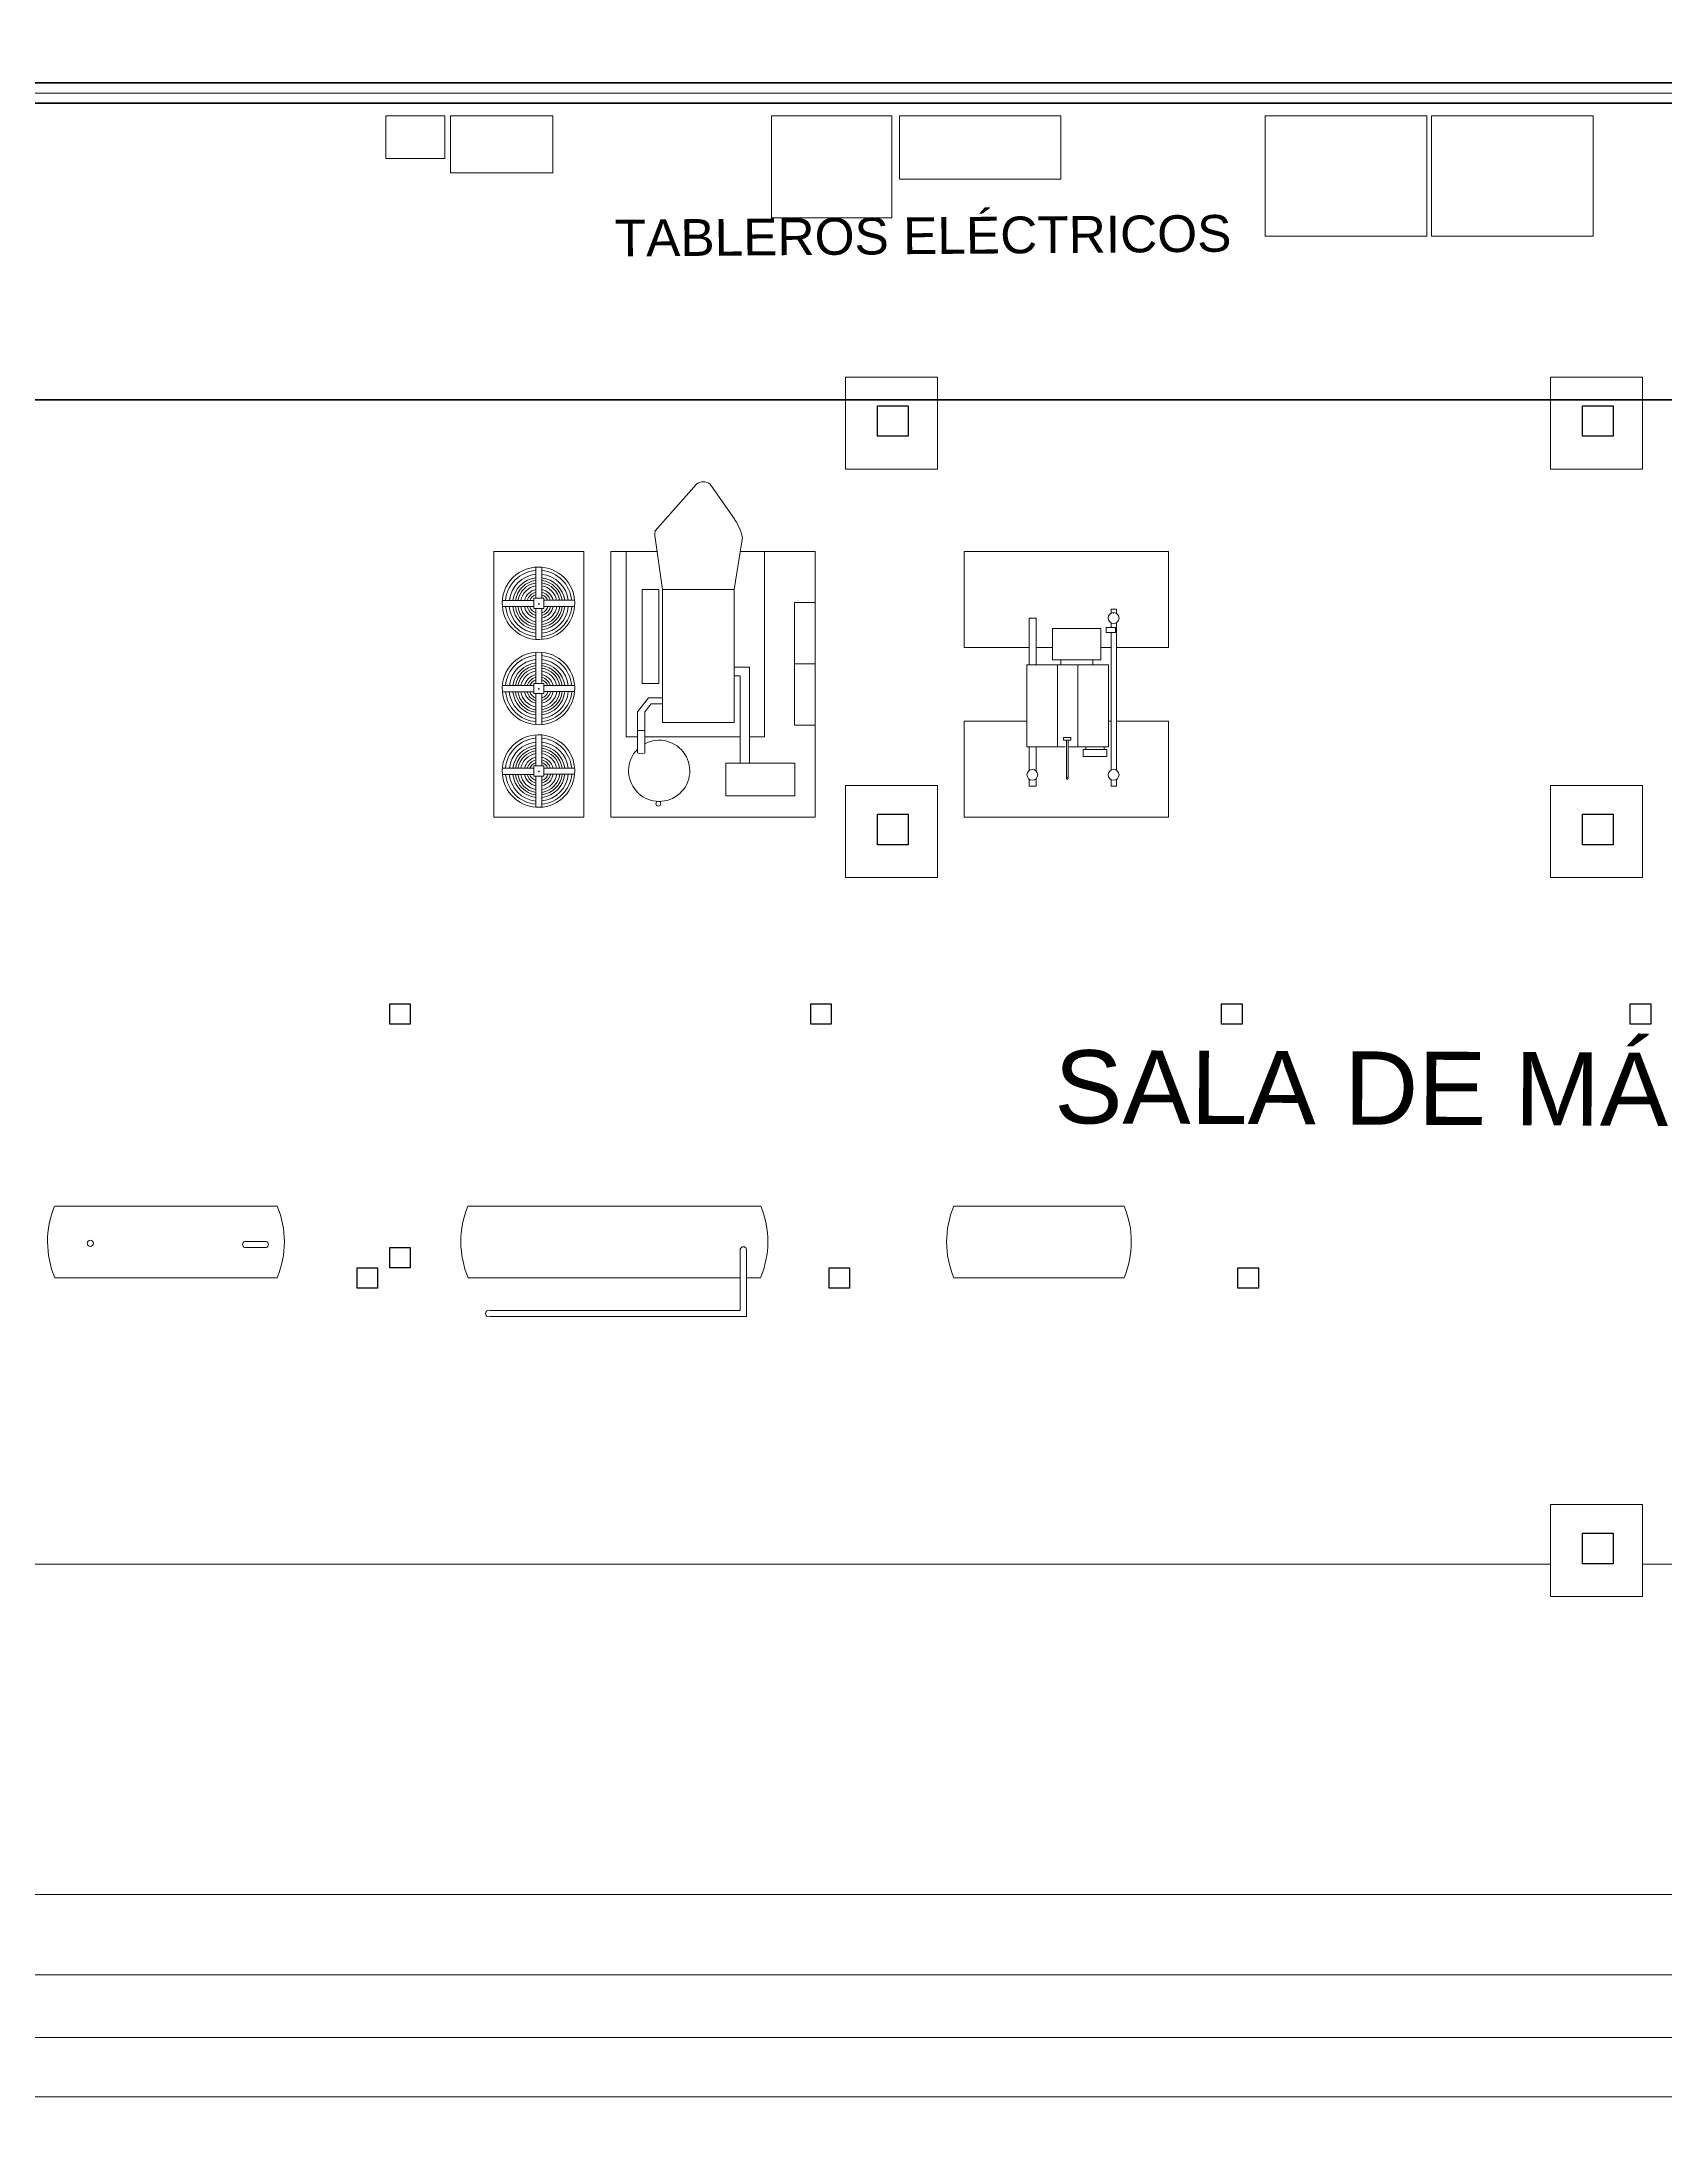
# Model space of a CAD drawing. Header units: inches. Extents: x -955375 to 106222, y -96450 to 64845.
# Drawn here: x 67877 to 76002, y 12388 to 22864 of the extents above; entities that cross this region are included whole.
import ezdxf

# ---------------------------------------------------------------- set-up
doc = ezdxf.new("R2010")
doc.units = ezdxf.units.IN
doc.header["$MEASUREMENT"] = 0
for name, pattern in [('CENTER2', [1.125, 0.75, -0.125, 0.125, -0.125]), ('CONTINUA', [0]), ('HIDDEN', [0.375, 0.25, -0.125])]:
    doc.linetypes.add(name, pattern=pattern)
for name, color, linetype in [('023_MUROS_2', 7, 'Continuous'), ('A_CORTE', 3, 'Continuous'), ('A_TEXTOLOCAL', 3, 'Continuous'), ('DIBUJO', 2, 'Continuous')]:
    doc.layers.add(name, color=color, linetype=linetype)
doc.layers.add('06 textos y cotas', color=4, linetype='Continuous', lineweight=15)
doc.layers.add('ACHUTECH', color=24, linetype='Continuous', lineweight=18)
doc.styles.get("Standard").update_dxf_attribs({"font": 'isocp2.shx'})
doc.styles.add('TEXTO-100', font='romans.shx', dxfattribs={"height": 0.15})
doc.dimstyles.new('SUPERPEQUEÑA', dxfattribs={"dimtxt": 0.1, "dimasz": 0.05, "dimexe": 0.1, "dimexo": 0.15, "dimgap": 0.05, "dimtad": 1, "dimzin": 0, "dimdsep": 46, "dimtxsty": 'Standard', "dimblk1": 'CRUZZ', "dimblk2": 'CRUZZ', "dimsah": 1, "dimcen": 0.03, "dimse1": 1, "dimse2": 1, "dimclrd": 109, "dimclre": 4, "dimclrt": 173, "dimadec": 0, "dimazin": 0, "dimtfac": 1, "dimtix": 1, "dimtmove": 1, "dimatfit": 3, "dimldrblk": 'CRUZZ', "dimfxl": 1, "dimtolj": 1, "dimtzin": 0, "dimlwd": -1, "dimarcsym": 0})

# ---------------------------------------------------------------- blocks, each defined once
blk = doc.blocks.new('A$C19842F56')
at = {"layer": 'A_TEXTOLOCAL', "color": 7, "lineweight": 30}
for p, q in [((0, 0), (0, 0.1)), ((0, 0.1), (0.1, 0.1)), ((0.1, 0.1), (0.1, 0)), ((0.1, 0), (0, 0))]:
    blk.add_line(p, q, dxfattribs=at)
blk = doc.blocks.new('CRUZ')
at = {"layer": 'DIBUJO', "color": 7, "lineweight": -3}
blk.add_line((0, 0), (0, 0), dxfattribs=at)
blk.add_line((0, 0), (0, 0), dxfattribs=at)
at = {"layer": 'DIBUJO', "color": 7, "lineweight": -3, "const_width": 0.05}
blk.add_lwpolyline([(0, 0, 1), (0, 0, 1)], format="xyb", close=True, dxfattribs=at)
blk = doc.blocks.new('CRUZZ')
at = {"layer": 'DIBUJO', "color": 3, "xscale": 10, "yscale": 10, "zscale": 10}
blk.add_blockref('CRUZ', (0, 0), dxfattribs=at)
blk = doc.blocks.new('*D104')
at = {"layer": 'ACHUTECH', "color": 7, "ltscale": 500, "transparency": 16777216}
blk.add_line((67502, 13588), (82077, 13588), dxfattribs=at)
at = {"layer": 'Defpoints', "color": 0, "linetype": 'CONTINUA', "ltscale": 500, "transparency": 16777216}
for p in [(67502, 22658), (82077, 16695), (82077, 13588)]:
    blk.add_point(p, dxfattribs=at)
at = {"layer": 'ACHUTECH', "color": 7, "linetype": 'CONTINUA', "ltscale": 500, "transparency": 16777216, "xscale": 0.05, "yscale": 0.05, "zscale": 0.05, "rotation": 180}
blk.add_blockref('CRUZZ', (67502, 13588), dxfattribs=at)
at = {"layer": 'ACHUTECH', "color": 7, "linetype": 'CONTINUA', "ltscale": 500, "transparency": 16777216, "xscale": 0.05, "yscale": 0.05, "zscale": 0.05}
blk.add_blockref('CRUZZ', (82077, 13588), dxfattribs=at)
at = {"layer": 'ACHUTECH', "color": 7, "linetype": 'CONTINUA', "lineweight": 13, "ltscale": 500, "transparency": 16777216, "insert": (74790, 13588), "char_height": 0.15, "attachment_point": 5}
blk.add_mtext('\\A1;14575.34', dxfattribs=at)
blk = doc.blocks.new('*D23')
at = {"layer": 'ACHUTECH', "color": 7, "ltscale": 500, "transparency": 16777216}
blk.add_line((58849, 13186), (85770, 13186), dxfattribs=at)
at = {"layer": 'Defpoints', "color": 0, "linetype": 'CONTINUA', "ltscale": 500, "transparency": 16777216}
for p in [(58849, 16281), (85770, 15258), (85770, 13186)]:
    blk.add_point(p, dxfattribs=at)
at = {"layer": 'ACHUTECH', "color": 7, "linetype": 'CONTINUA', "ltscale": 500, "transparency": 16777216, "xscale": 0.05, "yscale": 0.05, "zscale": 0.05, "rotation": 180}
blk.add_blockref('CRUZZ', (58849, 13186), dxfattribs=at)
at = {"layer": 'ACHUTECH', "color": 7, "linetype": 'CONTINUA', "ltscale": 500, "transparency": 16777216, "xscale": 0.05, "yscale": 0.05, "zscale": 0.05}
blk.add_blockref('CRUZZ', (85770, 13186), dxfattribs=at)
at = {"layer": 'ACHUTECH', "color": 7, "linetype": 'CONTINUA', "lineweight": 13, "ltscale": 500, "transparency": 16777216, "insert": (72309, 13186), "char_height": 0.15, "attachment_point": 5}
blk.add_mtext('\\A1;26920.92', dxfattribs=at)
blk = doc.blocks.new('*D35')
at = {"layer": 'ACHUTECH', "color": 7, "ltscale": 500, "transparency": 16777216}
blk.add_line((67451, 12873), (82149, 12873), dxfattribs=at)
at = {"layer": 'Defpoints', "color": 0, "linetype": 'CONTINUA', "ltscale": 500, "transparency": 16777216}
for p in [(82149, 12873), (67451, 12388), (82149, 12388)]:
    blk.add_point(p, dxfattribs=at)
at = {"layer": 'ACHUTECH', "color": 7, "linetype": 'CONTINUA', "ltscale": 500, "transparency": 16777216, "xscale": 0.05, "yscale": 0.05, "zscale": 0.05, "rotation": 180}
blk.add_blockref('CRUZZ', (67451, 12873), dxfattribs=at)
at = {"layer": 'ACHUTECH', "color": 7, "linetype": 'CONTINUA', "ltscale": 500, "transparency": 16777216, "xscale": 0.05, "yscale": 0.05, "zscale": 0.05}
blk.add_blockref('CRUZZ', (82149, 12873), dxfattribs=at)
at = {"layer": 'ACHUTECH', "color": 7, "linetype": 'CONTINUA', "lineweight": 13, "ltscale": 500, "transparency": 16777216, "insert": (74800, 12874), "char_height": 0.15, "attachment_point": 5}
blk.add_mtext('\\A1;14698.08', dxfattribs=at)
blk = doc.blocks.new('*D41')
at = {"layer": 'ACHUTECH', "color": 7, "ltscale": 500, "transparency": 16777216}
blk.add_line((5948, 12576), (93553, 12576), dxfattribs=at)
at = {"layer": 'Defpoints', "color": 0, "linetype": 'CONTINUA', "ltscale": 500, "transparency": 16777216}
for p in [(93553, 16393), (5948, 14041), (93553, 12576)]:
    blk.add_point(p, dxfattribs=at)
at = {"layer": 'ACHUTECH', "color": 7, "linetype": 'CONTINUA', "ltscale": 500, "transparency": 16777216, "xscale": 0.05, "yscale": 0.05, "zscale": 0.05, "rotation": 180}
blk.add_blockref('CRUZZ', (5948, 12576), dxfattribs=at)
at = {"layer": 'ACHUTECH', "color": 7, "linetype": 'CONTINUA', "ltscale": 500, "transparency": 16777216, "xscale": 0.05, "yscale": 0.05, "zscale": 0.05}
blk.add_blockref('CRUZZ', (93553, 12576), dxfattribs=at)
at = {"layer": 'ACHUTECH', "color": 7, "linetype": 'CONTINUA', "lineweight": 13, "ltscale": 500, "transparency": 16777216, "insert": (49751, 12576), "char_height": 0.15, "attachment_point": 5}
blk.add_mtext('\\A1;87605.49', dxfattribs=at)
blk = doc.blocks.new('*D209')
at = {"layer": 'ACHUTECH', "color": 7, "ltscale": 500, "transparency": 16777216}
blk.add_line((95544, 59153), (95544, 15079), dxfattribs=at)
at = {"layer": 'Defpoints', "color": 0, "linetype": 'CONTINUA', "ltscale": 500, "transparency": 16777216}
for p in [(30946, 59153), (85095, 15079), (95544, 15079)]:
    blk.add_point(p, dxfattribs=at)
at = {"layer": 'ACHUTECH', "color": 7, "linetype": 'CONTINUA', "ltscale": 500, "transparency": 16777216, "xscale": 0.05, "yscale": 0.05, "zscale": 0.05}
for p, rotation in [((95544, 59153), 90), ((95544, 15079), 270)]:
    blk.add_blockref('CRUZZ', p, dxfattribs=dict(at, rotation=rotation))
at = {"layer": 'ACHUTECH', "color": 7, "linetype": 'CONTINUA', "lineweight": 13, "ltscale": 500, "transparency": 16777216, "insert": (95544, 37116), "char_height": 0.15, "attachment_point": 5, "rotation": 90}
blk.add_mtext('\\A1;44073.80', dxfattribs=at)

msp = doc.modelspace()

# ---------------------------------------------------------------- linework, layer by layer
at = {"layer": '023_MUROS_2', "color": 7, "lineweight": 50}
for p, q in [((67501.839, 22658.467), (93093.076, 22658.467)), ((82077.184, 22556.183), (62909.327, 22556.183))]:
    msp.add_line(p, q, dxfattribs=at)
at = {"layer": '06 textos y cotas', "color": 7, "linetype": 'CENTER2', "lineweight": 5}
msp.add_line((96031.687, 22607.325), (62909.327, 22607.325), dxfattribs=at)
at = {"layer": 'A_CORTE', "color": 7, "linetype": 'HIDDEN', "lineweight": 40, "ltscale": 3}
msp.add_line((97545.11, 21071.412), (53134.867, 21071.412), dxfattribs=at)
at = {"layer": 'A_TEXTOLOCAL', "color": 7, "lineweight": 30}
for p, q in [((72059.207, 20888.945), (72059.207, 21042.369)), ((72059.207, 21042.369), (72212.632, 21042.369)), ((72212.632, 21042.369), (72212.632, 20888.945)), ((75587.975, 20888.945), (75587.975, 21042.369)), ((75587.975, 21042.369), (75741.399, 21042.369)), ((75741.399, 21042.369), (75741.399, 20888.945)), ((72212.632, 20888.945), (72059.207, 20888.945)), ((75741.399, 20888.945), (75587.975, 20888.945)), ((72059.207, 18843.282), (72059.207, 18996.707)), ((72059.207, 18996.707), (72212.632, 18996.707)), ((72212.632, 18996.707), (72212.632, 18843.282)), ((75587.975, 18843.282), (75587.975, 18996.707)), ((75587.975, 18996.707), (75741.399, 18996.707)), ((75741.399, 18996.707), (75741.399, 18843.282)), ((72212.632, 18843.282), (72059.207, 18843.282)), ((75741.399, 18843.282), (75587.975, 18843.282)), ((75587.975, 15244.424), (75587.975, 15397.849)), ((75587.975, 15397.849), (75741.399, 15397.849)), ((75741.399, 15397.849), (75741.399, 15244.424)), ((75741.399, 15244.424), (75587.975, 15244.424))]:
    msp.add_line(p, q, dxfattribs=at)
at = {"layer": 'ACHUTECH', "color": 7, "linetype": 'CONTINUA', "lineweight": 13, "ltscale": 500}
for p, q in [((69598.442, 22279.549), (69598.442, 22494.343)), ((69598.442, 22494.343), (69895.063, 22494.343)), ((69895.063, 22494.343), (69895.063, 22279.549)), ((69923.059, 22207.951), (69923.059, 22494.343)), ((69923.059, 22494.343), (70434.474, 22494.343)), ((70434.474, 22494.343), (70434.474, 22207.951)), ((71528.904, 21982.928), (71528.904, 22494.343)), ((71528.904, 22494.343), (72132.374, 22494.343)), ((72132.374, 22494.343), (72132.374, 21982.928)), ((72169.777, 22177.266), (72169.777, 22494.343)), ((72169.777, 22494.343), (72977.814, 22494.343)), ((72977.814, 22494.343), (72977.814, 22177.266)), ((74000.645, 21890.873), (74000.645, 22494.343)), ((74000.645, 22494.343), (74808.682, 22494.343)), ((74808.682, 22494.343), (74808.682, 21890.873)), ((74833.55, 21890.873), (74833.55, 22494.343)), ((74833.55, 22494.343), (75641.587, 22494.343)), ((75641.587, 22494.343), (75641.587, 21890.873)), ((69895.063, 22279.549), (69598.442, 22279.549)), ((70434.474, 22207.951), (69923.059, 22207.951)), ((72977.814, 22177.266), (72169.777, 22177.266)), ((72132.374, 21982.928), (71528.904, 21982.928)), ((74808.682, 21890.873), (74000.645, 21890.873)), ((75641.587, 21890.873), (74833.55, 21890.873)), ((71900.013, 21185.59), (72360.287, 21185.59)), ((71900.013, 20725.316), (71900.013, 21185.59)), ((72360.287, 21185.59), (72360.287, 20725.316)), ((75428.781, 21185.59), (75889.055, 21185.59)), ((75428.781, 20725.316), (75428.781, 21185.59)), ((75889.055, 21185.59), (75889.055, 20725.316)), ((71153.476, 20648.987), (70947.407, 20415.63)), ((71345.332, 20472.718), (71223.025, 20648.987)), ((72360.287, 20725.316), (71900.013, 20725.316)), ((75889.055, 20725.316), (75428.781, 20725.316)), ((71342.52, 20476.771), (71342.52, 20479.478)), ((70984.529, 20121.487), (70945.474, 20392.97)), ((71342.52, 20121.487), (71383.871, 20381.734)), ((70139.722, 18982.546), (70139.722, 20312.226)), ((70139.722, 20312.226), (70589.768, 20312.226)), ((70349.761, 20233.998), (70349.761, 20078.44)), ((70380.446, 20233.659), (70380.446, 20078.44)), ((70589.768, 18982.546), (70589.768, 20312.226)), ((70724.454, 20312.226), (70724.454, 18982.546)), ((70957.09, 20312.226), (70724.454, 20312.226)), ((70724.454, 20312.226), (70724.454, 19831.495)), ((70802.381, 19384.601), (70802.381, 20312.226)), ((71747.285, 20312.226), (71372.827, 20312.226)), ((71494.04, 20312.226), (71494.04, 19384.601)), ((71747.285, 18982.546), (71747.285, 20312.226)), ((71747.285, 20312.226), (71747.285, 19831.495)), ((73516.783, 20312.226), (72493.952, 20312.226)), ((72493.952, 20312.226), (72493.952, 19831.495)), ((73516.783, 20312.226), (73516.783, 19831.495)), ((70882.391, 20121.487), (70965.566, 20121.487)), ((70882.391, 19652.031), (70882.391, 20121.487)), ((70965.566, 20121.487), (70965.566, 19652.031)), ((71342.52, 20121.487), (70984.529, 20121.487)), ((70984.529, 19456.647), (70984.529, 20121.487)), ((71342.52, 19456.647), (71342.52, 20121.487)), ((70338.992, 20066.934), (70182.031, 20066.934)), ((70338.992, 20036.249), (70182.248, 20036.249)), ((70338.992, 20078.44), (70390.134, 20078.44)), ((70338.992, 20027.299), (70338.992, 20078.44)), ((70390.134, 20027.299), (70338.992, 20027.299)), ((70349.761, 20027.299), (70349.761, 19871.744)), ((70380.446, 20027.299), (70380.446, 19872.083)), ((70390.134, 20078.44), (70390.134, 20027.299)), ((70544.082, 20068.104), (70390.134, 20068.104)), ((70544.063, 20037.419), (70390.134, 20037.419)), ((71645.002, 19749.708), (71645.002, 20056.558)), ((71645.002, 20056.558), (71747.285, 20056.558)), ((73229.067, 20023.593), (73229.067, 20003.093)), ((73256.367, 20023.593), (73229.067, 20023.593)), ((73256.367, 20001.688), (73256.367, 20023.593)), ((72853.316, 19978.566), (72819.451, 19978.566)), ((72819.451, 19978.566), (72819.451, 19744.175)), ((72853.316, 19978.566), (72853.316, 19744.175)), ((72935.121, 19926.922), (73177.038, 19926.922)), ((72935.121, 19769.42), (72935.121, 19926.922)), ((73177.038, 19926.922), (73177.038, 19769.42)), ((73205.215, 19932.485), (73250.911, 19932.485)), ((73205.215, 19906.528), (73205.215, 19932.485)), ((73250.911, 19906.528), (73205.215, 19906.528)), ((73229.067, 19954.867), (73229.067, 19932.485)), ((73229.067, 19906.528), (73229.067, 19217.992)), ((73241.512, 20005.413), (73241.512, 20002.056)), ((73250.911, 19932.485), (73250.911, 19906.528)), ((73256.367, 19216.587), (73256.367, 19956.271)), ((70349.761, 19807.661), (70349.761, 19652.103)), ((70380.446, 19807.322), (70380.446, 19652.103)), ((72493.952, 19831.495), (72819.451, 19831.495)), ((72493.952, 19831.495), (72819.451, 19831.495)), ((72853.316, 19831.495), (72935.121, 19831.495)), ((72853.316, 19831.495), (72935.121, 19831.495)), ((73177.038, 19831.495), (73229.067, 19831.495)), ((73177.038, 19831.495), (73229.067, 19831.495)), ((73256.367, 19831.495), (73516.783, 19831.495)), ((73256.367, 19831.495), (73516.783, 19831.495)), ((71418.422, 19733.006), (71342.52, 19733.006)), ((71418.422, 19252.533), (71418.422, 19733.006)), ((71747.285, 19749.708), (71645.002, 19749.708)), ((71645.002, 19442.859), (71645.002, 19749.708)), ((71645.002, 19749.708), (71747.285, 19749.708)), ((72819.451, 19744.175), (72807.104, 19744.175)), ((72807.104, 19744.175), (72807.104, 19335.042)), ((72960.529, 19744.175), (72819.451, 19744.175)), ((73177.038, 19769.42), (72935.121, 19769.42)), ((72960.529, 19744.175), (73062.812, 19744.175)), ((72960.529, 19744.175), (72960.529, 19578.527)), ((72960.529, 19744.175), (72960.529, 19335.042)), ((72978.028, 19744.175), (72978.028, 19769.42)), ((73062.812, 19744.175), (73062.812, 19335.042)), ((73062.812, 19744.175), (73216.237, 19744.175)), ((73137.883, 19744.175), (73137.883, 19769.42)), ((73216.237, 19744.175), (73216.237, 19335.042)), ((70338.992, 19640.597), (70182.031, 19640.597)), ((70338.992, 19609.912), (70182.248, 19609.912)), ((70338.992, 19652.103), (70390.134, 19652.103)), ((70338.992, 19600.962), (70338.992, 19652.103)), ((70390.134, 19600.962), (70338.992, 19600.962)), ((70349.761, 19600.962), (70349.761, 19445.407)), ((70380.446, 19600.962), (70380.446, 19445.746)), ((70390.134, 19652.103), (70390.134, 19600.962)), ((70544.082, 19641.767), (70390.134, 19641.767)), ((70544.063, 19611.082), (70390.134, 19611.082)), ((70965.566, 19652.031), (70882.391, 19652.031)), ((71372.135, 19689.346), (71342.52, 19689.346)), ((71372.135, 19252.533), (71372.135, 19689.346)), ((70857.925, 19509.847), (70912.879, 19579.958)), ((70857.925, 19416.875), (70857.925, 19509.847)), ((70894.553, 19509.847), (70926.6, 19549.475)), ((70894.553, 19416.875), (70894.553, 19509.847)), ((70912.879, 19579.958), (70984.529, 19579.958)), ((70926.6, 19549.475), (70984.529, 19549.475)), ((70349.761, 19394.158), (70349.761, 19238.6)), ((70380.446, 19393.819), (70380.446, 19238.6)), ((70857.925, 19384.601), (70802.381, 19384.601)), ((70857.925, 19304.05), (70857.925, 19416.875)), ((70857.925, 19416.875), (70894.553, 19416.875)), ((70894.553, 19416.875), (70894.553, 19303.455)), ((71372.135, 19384.601), (70894.553, 19384.601)), ((70984.529, 19456.647), (71342.52, 19456.647)), ((71494.04, 19384.601), (71418.422, 19384.601)), ((71747.285, 19442.859), (71645.002, 19442.859)), ((72807.104, 19463.276), (72493.952, 19463.276)), ((72493.952, 19463.276), (72493.952, 18982.546)), ((72807.104, 19463.276), (72694.112, 19463.276)), ((73027.128, 19380.479), (72991.256, 19380.479)), ((72991.256, 19380.479), (72991.256, 19367.186)), ((73027.128, 19367.186), (73027.128, 19380.479)), ((73229.067, 19463.276), (73216.237, 19463.276)), ((73229.067, 19463.276), (73216.237, 19463.276)), ((73516.783, 19463.276), (73256.367, 19463.276)), ((73312.11, 19463.276), (73256.367, 19463.276)), ((73516.783, 18982.546), (73516.783, 19463.276)), ((72819.451, 19335.042), (72807.104, 19335.042)), ((72999.451, 19335.042), (72819.451, 19335.042)), ((72819.451, 19335.042), (72819.451, 19216.206)), ((72853.316, 19335.042), (72853.316, 19213.782)), ((72991.256, 19367.186), (73027.128, 19367.186)), ((73005.142, 19367.186), (73005.142, 19176.292)), ((73014.518, 19367.186), (73014.518, 19176.292)), ((73062.812, 19335.042), (73019.501, 19335.042)), ((73216.237, 19335.042), (73062.812, 19335.042)), ((73089.757, 19320.637), (73207.081, 19320.637)), ((73089.757, 19286.454), (73089.757, 19320.637)), ((73207.081, 19286.454), (73089.757, 19286.454)), ((73102.864, 19320.637), (73102.864, 19335.042)), ((73193.761, 19320.637), (73193.761, 19335.042)), ((73207.081, 19320.637), (73207.081, 19286.454)), ((70338.992, 19227.094), (70182.031, 19227.094)), ((70338.992, 19196.409), (70182.248, 19196.409)), ((70338.992, 19238.6), (70390.134, 19238.6)), ((70338.992, 19187.459), (70338.992, 19238.6)), ((70390.134, 19187.459), (70338.992, 19187.459)), ((70349.761, 19187.459), (70349.761, 19031.904)), ((70380.446, 19187.459), (70380.446, 19032.243)), ((70390.134, 19238.6), (70390.134, 19187.459)), ((70544.082, 19228.264), (70390.134, 19228.264)), ((70544.063, 19197.579), (70390.134, 19197.579)), ((71646.456, 19252.533), (71301.382, 19252.533)), ((71301.382, 19252.533), (71301.382, 19088.424)), ((71646.456, 19088.424), (71646.456, 19252.533)), ((72819.451, 19171.551), (72819.451, 19138.006)), ((72853.316, 19173.975), (72853.316, 19138.006)), ((73256.367, 19138.006), (73256.367, 19171.17)), ((71301.382, 19088.424), (71646.456, 19088.424)), ((71900.013, 19139.927), (72360.287, 19139.927)), ((71900.013, 18679.653), (71900.013, 19139.927)), ((72360.287, 19139.927), (72360.287, 18679.653)), ((72819.451, 19138.006), (72853.316, 19138.006)), ((73229.067, 19169.766), (73229.067, 19138.006)), ((73229.067, 19138.006), (73256.367, 19138.006)), ((75428.781, 19139.927), (75889.055, 19139.927)), ((75428.781, 18679.653), (75428.781, 19139.927)), ((75889.055, 19139.927), (75889.055, 18679.653)), ((70589.768, 18982.546), (70139.722, 18982.546)), ((70724.454, 18982.546), (71747.285, 18982.546)), ((72493.952, 18982.546), (73516.783, 18982.546)), ((72360.287, 18679.653), (71900.013, 18679.653)), ((75889.055, 18679.653), (75428.781, 18679.653)), ((67941.465, 17034.392), (69055.764, 17034.392)), ((70010.231, 17034.392), (71475.295, 17034.392)), ((72441.38, 17034.392), (73294.701, 17034.392)), ((71510.787, 16866.632), (71510.787, 16845.691)), ((73330.194, 16866.632), (73330.194, 16845.691)), ((68892.597, 16858.139), (69000.851, 16858.139)), ((68892.597, 16827.454), (69000.851, 16827.454)), ((71373.19, 16819.519), (71373.19, 16512.68)), ((71403.875, 16819.519), (71403.875, 16481.995)), ((69055.124, 16676.401), (67942.105, 16676.401)), ((71373.19, 16676.401), (70010.871, 16676.401)), ((71474.655, 16676.401), (71403.875, 16676.401)), ((73294.061, 16676.401), (72442.02, 16676.401)), ((71373.19, 16512.68), (70119.578, 16512.68)), ((71403.875, 16481.995), (70119.578, 16481.995)), ((75428.781, 15541.069), (75889.055, 15541.069)), ((75428.781, 15080.795), (75428.781, 15541.069)), ((75889.055, 15541.069), (75889.055, 15080.795)), ((75428.781, 15242.94), (63067.27, 15242.94)), ((78688.6, 15242.94), (75889.055, 15242.94)), ((75889.055, 15080.795), (75428.781, 15080.795))]:
    msp.add_line(p, q, dxfattribs=at)
for centre, radius in [((70364.686, 20050.495), 1.765), ((73241.512, 19978.98), 27.135), ((70364.686, 19624.158), 1.765), ((70364.686, 19210.655), 1.765), ((72834.872, 19193.879), 27.135), ((73009.771, 19176.301), 4.581), ((73241.512, 19193.879), 27.135), ((70963.039, 19049.642), 12.327), ((68119.723, 16848.76), 15.342)]:
    msp.add_circle(centre, radius, dxfattribs=at)
for centre, radius, start, end in [((71188.251, 20606.832), 54.646, 50.4798776, 129.5201224), ((71128.305, 20327.137), 261.333, 12.0589275, 35.6576365), ((71180.672, 20384.316), 235.357, 172.354263, 177.8928933), ((70363.104, 20052.871), 181.618, 84.5206959, 185.2511108), ((70363.104, 20052.871), 181.618, 355.1194479, 84.5206959), ((70363.907, 20052.079), 166.254, 94.8809436, 174.873697), ((70364.686, 20050.495), 148.33, 95.7749558, 173.636949), ((70364.686, 20050.495), 130.807, 96.5517349, 172.7803098), ((70364.686, 20050.495), 117.802, 97.2787472, 171.9782928), ((70364.686, 20050.495), 105.547, 98.1293475, 171.0395763), ((70364.686, 20050.495), 91.086, 99.4308836, 169.6023515), ((70364.686, 20050.495), 73.218, 101.7619179, 167.0251909), ((70363.907, 20052.079), 166.254, 5.5312743, 84.2907396), ((70364.686, 20050.495), 148.33, 6.8180049, 83.9009231), ((70364.686, 20050.495), 130.807, 7.7365756, 83.0801563), ((70364.686, 20050.495), 117.802, 8.5968114, 82.3118398), ((70364.686, 20050.495), 105.547, 9.6039968, 81.4127276), ((70364.686, 20050.495), 91.086, 11.1468313, 80.0365189), ((70364.686, 20050.495), 73.218, 13.9162037, 77.5701463), ((70363.104, 20052.871), 181.618, 185.2511108, 265.7868634), ((70363.907, 20052.079), 166.254, 185.4636696, 265.1190564), ((70364.686, 20050.495), 148.33, 185.5112633, 264.2250442), ((70364.686, 20050.495), 130.807, 186.2523008, 263.4482651), ((70364.686, 20050.495), 117.802, 186.9457676, 262.7212528), ((70364.686, 20050.495), 105.547, 187.7569903, 261.8706525), ((70364.686, 20050.495), 91.086, 188.9979655, 260.5691164), ((70364.686, 20050.495), 73.218, 191.2194269, 258.2380821), ((70364.686, 20050.495), 59.917, 193.7543394, 255.5758773), ((70364.686, 20050.495), 59.917, 104.4241227, 164.0758179), ((70364.686, 20050.495), 47.608, 197.4116197, 251.7294685), ((70364.686, 20050.495), 47.608, 108.2705315, 159.7996046), ((70363.104, 20052.871), 181.618, 265.7868634, 355.1194479), ((70364.686, 20050.495), 59.917, 17.0911363, 74.750256), ((70364.686, 20050.495), 47.608, 21.7082787, 70.6683994), ((70363.907, 20052.079), 166.254, 275.7092604, 354.9412575), ((70364.686, 20050.495), 148.33, 276.0990769, 354.9426132), ((70364.686, 20050.495), 130.807, 276.9198437, 354.2630062), ((70364.686, 20050.495), 117.802, 277.6881602, 353.6271648), ((70364.686, 20050.495), 105.547, 278.5872724, 352.8835436), ((70364.686, 20050.495), 91.086, 279.9634811, 351.7464349), ((70364.686, 20050.495), 73.218, 282.4298537, 349.7125313), ((70364.686, 20050.495), 59.917, 285.249744, 347.3947829), ((70364.686, 20050.495), 47.608, 289.3316006, 344.0583669), ((70363.104, 19626.534), 181.618, 84.5206959, 185.2511108), ((70363.104, 19626.534), 181.618, 355.1194479, 84.5206959), ((70363.907, 19625.742), 166.254, 94.8809436, 174.873697), ((70364.686, 19624.158), 148.33, 95.7749558, 173.636949), ((70364.686, 19624.158), 130.807, 96.5517349, 172.7803098), ((70364.686, 19624.158), 117.802, 97.2787472, 171.9782928), ((70364.686, 19624.158), 105.547, 98.1293475, 171.0395763), ((70364.686, 19624.158), 91.086, 99.4308836, 169.6023515), ((70364.686, 19624.158), 73.218, 101.7619179, 167.0251909), ((70363.907, 19625.742), 166.254, 5.5312743, 84.2907396), ((70364.686, 19624.158), 148.33, 6.8180049, 83.9009231), ((70364.686, 19624.158), 130.807, 7.7365756, 83.0801563), ((70364.686, 19624.158), 117.802, 8.5968114, 82.3118398), ((70364.686, 19624.158), 105.547, 9.6039968, 81.4127276), ((70364.686, 19624.158), 91.086, 11.1468313, 80.0365189), ((70364.686, 19624.158), 73.218, 13.9162037, 77.5701463), ((70363.104, 19626.534), 181.618, 185.2511108, 265.7868634), ((70363.907, 19625.742), 166.254, 185.4636696, 265.1190564), ((70364.686, 19624.158), 148.33, 185.5112633, 264.2250442), ((70364.686, 19624.158), 130.807, 186.2523008, 263.4482651), ((70364.686, 19624.158), 117.802, 186.9457676, 262.7212528), ((70364.686, 19624.158), 105.547, 187.7569903, 261.8706525), ((70364.686, 19624.158), 91.086, 188.9979655, 260.5691164), ((70364.686, 19624.158), 73.218, 191.2194269, 258.2380821), ((70364.686, 19624.158), 59.917, 193.7543394, 255.5758773), ((70364.686, 19624.158), 59.917, 104.4241227, 164.0758179), ((70364.686, 19624.158), 47.608, 197.4116197, 251.7294685), ((70364.686, 19624.158), 47.608, 108.2705315, 159.7996046), ((70363.104, 19626.534), 181.618, 265.7868634, 355.1194479), ((70364.686, 19624.158), 59.917, 17.0911363, 74.750256), ((70364.686, 19624.158), 47.608, 21.7082787, 70.6683994), ((70363.907, 19625.742), 166.254, 275.7092604, 354.9412575), ((70364.686, 19624.158), 148.33, 276.0990769, 354.9426132), ((70364.686, 19624.158), 130.807, 276.9198437, 354.2630062), ((70364.686, 19624.158), 117.802, 277.6881602, 353.6271648), ((70364.686, 19624.158), 105.547, 278.5872724, 352.8835436), ((70364.686, 19624.158), 91.086, 279.9634811, 351.7464349), ((70364.686, 19624.158), 73.218, 282.4298537, 349.7125313), ((70364.686, 19624.158), 59.917, 285.249744, 347.3947829), ((70364.686, 19624.158), 47.608, 289.3316006, 344.0583669), ((70363.104, 19213.031), 181.618, 84.5206959, 185.2511108), ((70363.104, 19213.031), 181.618, 355.1194479, 84.5206959), ((70363.907, 19212.239), 166.254, 94.8809436, 174.873697), ((70364.686, 19210.655), 148.33, 95.7749558, 173.636949), ((70364.686, 19210.655), 130.807, 96.5517349, 172.7803098), ((70364.686, 19210.655), 117.802, 97.2787472, 171.9782928), ((70364.686, 19210.655), 105.547, 98.1293475, 171.0395763), ((70364.686, 19210.655), 91.086, 99.4308836, 169.6023515), ((70364.686, 19210.655), 73.218, 101.7619179, 167.0251909), ((70363.907, 19212.239), 166.254, 5.5312743, 84.2907396), ((70364.686, 19210.655), 148.33, 6.8180049, 83.9009231), ((70364.686, 19210.655), 130.807, 7.7365756, 83.0801563), ((70364.686, 19210.655), 117.802, 8.5968114, 82.3118398), ((70364.686, 19210.655), 105.547, 9.6039968, 81.4127276), ((70364.686, 19210.655), 91.086, 11.1468313, 80.0365189), ((70364.686, 19210.655), 73.218, 13.9162037, 77.5701463), ((70967.242, 19214.237), 153.165, 135.5388413, 118.3322334), ((70876.87, 19342.659), 43.007, 243.8638086, 294.2778386), ((70363.104, 19213.031), 181.618, 185.2511108, 265.7868634), ((70363.907, 19212.239), 166.254, 185.4636696, 265.1190564), ((70364.686, 19210.655), 148.33, 185.5112633, 264.2250442), ((70364.686, 19210.655), 130.807, 186.2523008, 263.4482651), ((70364.686, 19210.655), 117.802, 186.9457676, 262.7212528), ((70364.686, 19210.655), 105.547, 187.7569903, 261.8706525), ((70364.686, 19210.655), 91.086, 188.9979655, 260.5691164), ((70364.686, 19210.655), 73.218, 191.2194269, 258.2380821), ((70364.686, 19210.655), 59.917, 193.7543394, 255.5758773), ((70364.686, 19210.655), 59.917, 104.4241227, 164.0758179), ((70364.686, 19210.655), 47.608, 197.4116197, 251.7294685), ((70364.686, 19210.655), 47.608, 108.2705315, 159.7996046), ((70363.104, 19213.031), 181.618, 265.7868634, 355.1194479), ((70364.686, 19210.655), 59.917, 17.0911363, 74.750256), ((70364.686, 19210.655), 47.608, 21.7082787, 70.6683994), ((70363.907, 19212.239), 166.254, 275.7092604, 354.9412575), ((70364.686, 19210.655), 148.33, 276.0990769, 354.9426132), ((70364.686, 19210.655), 130.807, 276.9198437, 354.2630062), ((70364.686, 19210.655), 117.802, 277.6881602, 353.6271648), ((70364.686, 19210.655), 105.547, 278.5872724, 352.8835436), ((70364.686, 19210.655), 91.086, 279.9634811, 351.7464349), ((70364.686, 19210.655), 73.218, 282.4298537, 349.7125313), ((70364.686, 19210.655), 59.917, 285.249744, 347.3947829), ((70364.686, 19210.655), 47.608, 289.3316006, 344.0583669), ((68369.678, 16856.162), 463.823, 157.4019513, 202.8029015), ((68627.552, 16856.162), 463.823, 337.1970985, 22.5980487), ((70438.443, 16856.162), 463.823, 157.4019513, 202.8029015), ((71047.082, 16856.162), 463.823, 337.1970985, 22.5980487), ((72869.593, 16856.162), 463.823, 157.4019513, 202.8029015), ((72866.489, 16856.162), 463.823, 337.1970985, 22.5980487), ((68898.873, 16842.796), 16.577, 112.2481272, 247.7518728), ((68994.802, 16842.796), 16.492, 291.5197805, 68.4802195), ((71388.532, 16815.789), 15.789, 13.663854, 166.336146), ((70114.576, 16497.338), 16.137, 71.9425779, 288.0574221)]:
    msp.add_arc(centre, radius, start, end, dxfattribs=at)

# ---------------------------------------------------------------- block references
at = {"layer": 'ACHUTECH', "color": 7, "linetype": 'CONTINUA', "lineweight": 13, "ltscale": 500, "xscale": 1022.831221183081, "yscale": 1022.831221183081, "zscale": 1022.831221183081}
for p in [(69619.099, 17945.735), (71726.132, 17945.735), (73782.022, 17945.727), (75827.685, 17945.724), (69619.099, 16725.782), (69455.446, 16623.762), (71818.186, 16623.489), (73863.849, 16623.489)]:
    msp.add_blockref('A$C19842F56', p, dxfattribs=at)

# ---------------------------------------------------------------- texts
at = {"layer": 'A_TEXTOLOCAL', "color": 7, "attachment_point": 3, "style": 'TEXTO-100'}
for s, insert, char_height, width, rotation in [('{\\fArial|b0|i0|c0|p34;TABLEROS ELÉCTRICOS}', (73830.443, 21997.811), 184.10962, 3533.08408, 0.4541111), ('{\\fArial|b0|i0|c0|p34;SALA DE MÁQUINAS}', (77980.715, 17794.644), 366.46577, 11882.14955, 359.7555449)]:
    msp.add_mtext(s, dxfattribs=dict(at, insert=insert, char_height=char_height, width=width, rotation=rotation))

# ---------------------------------------------------------------- dimensions: what is measured, and where the dimension line sits
at = {"layer": 'ACHUTECH', "color": 7, "linetype": 'CONTINUA', "lineweight": 13, "ltscale": 500}
dim = msp.add_linear_dim(base=(95544.065, 15079.287), p1=(30945.851, 59153.085), p2=(85094.536, 15079.287), angle=90, dimstyle='SUPERPEQUEÑA', override={"dimtxt": 0.15, "dimgap": 0.02, "dimclrd": 7, "dimclrt": 7, "dimfxl": 0.2}, dxfattribs=at)
dim.commit()
dim.dimension.update_dxf_attribs({"geometry": '*D209', "text_midpoint": (95543.97, 37116.186)})
for base, p1, p2, override, picture, middle in [((82077.1836, 13588.0679), (67501.8387, 22658.4666), (82077.1836, 16695.3606), {"dimtxt": 0.15, "dimgap": 0.02, "dimclrd": 7, "dimclrt": 7, "dimfxl": 0.2}, '*D104', (74789.5112, 13588.1629)), ((93553.35, 12576.202), (5947.856, 14040.978), (93553.35, 16393.49), {"dimtxt": 0.15, "dimgap": 0.02, "dimclrd": 7, "dimclrt": 7, "dimfxl": 0.2}, '*D41', (49750.603, 12576.297)), ((85769.604, 13185.584), (58848.687, 16280.978), (85769.604, 15258.147), {"dimtxt": 0.15, "dimclrd": 7, "dimclrt": 7, "dimfxl": 0.2}, '*D23', (72309.145, 13185.709)), ((82148.7818, 12873.4148), (67450.6972, 12388.4387), (82148.7818, 12388.4387), {"dimtxt": 0.15, "dimgap": 0.02, "dimclrd": 7, "dimclrt": 7, "dimfxl": 0.2}, '*D35', (74799.7395, 12873.5098))]:
    dim = msp.add_linear_dim(base=base, p1=p1, p2=p2, dimstyle='SUPERPEQUEÑA', override=override, dxfattribs=at)
    dim.commit()
    dim.dimension.update_dxf_attribs({"geometry": picture, "text_midpoint": middle})

doc.saveas('drawing.dxf')
